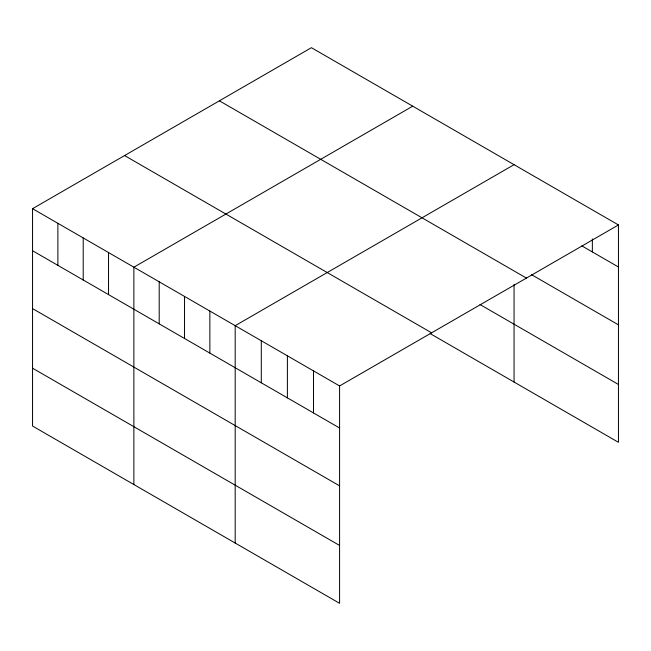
<?xml version="1.0" encoding="UTF-8"?>
<svg xmlns="http://www.w3.org/2000/svg" width="651" height="651" viewBox="0 0 651 651"><rect width="100%" height="100%" fill="white"/><g stroke="black" fill="none" stroke-linecap="round" stroke-linejoin="round"><path stroke-width="0.98" d="M32.55 208.686L339.586 385.953L339.586 603.314L32.55 426.047L32.55 208.686L311.414 47.686L618.45 224.953L618.45 442.314L430.205 333.629M412.734 106.186L133.87 267.187L133.87 484.547M514.054 164.679L235.19 325.679L235.19 543.048M339.586 385.953L618.45 224.953M581.913 245.907L618.45 267M531.46 274.624L618.45 324.849M219.387 100.815L526.423 278.083M479.99 304.522L618.45 384.456M124.577 155.556L431.613 332.824M32.55 250.733L339.586 428M32.55 308.59L339.586 485.849M32.55 368.197L339.586 545.457M592.353 238.917L592.353 251.929M514.054 284.454L514.054 382.047M313.489 370.883L313.489 412.929M287.392 355.82L287.392 397.867M261.295 340.75L261.295 382.796M209.866 311.056L209.866 353.102M184.534 296.433L184.534 338.479M159.202 281.81L159.202 323.856M108.538 252.555L108.538 294.602M83.214 237.932L83.214 279.979M57.882 223.309L57.882 265.356"/></g></svg>
